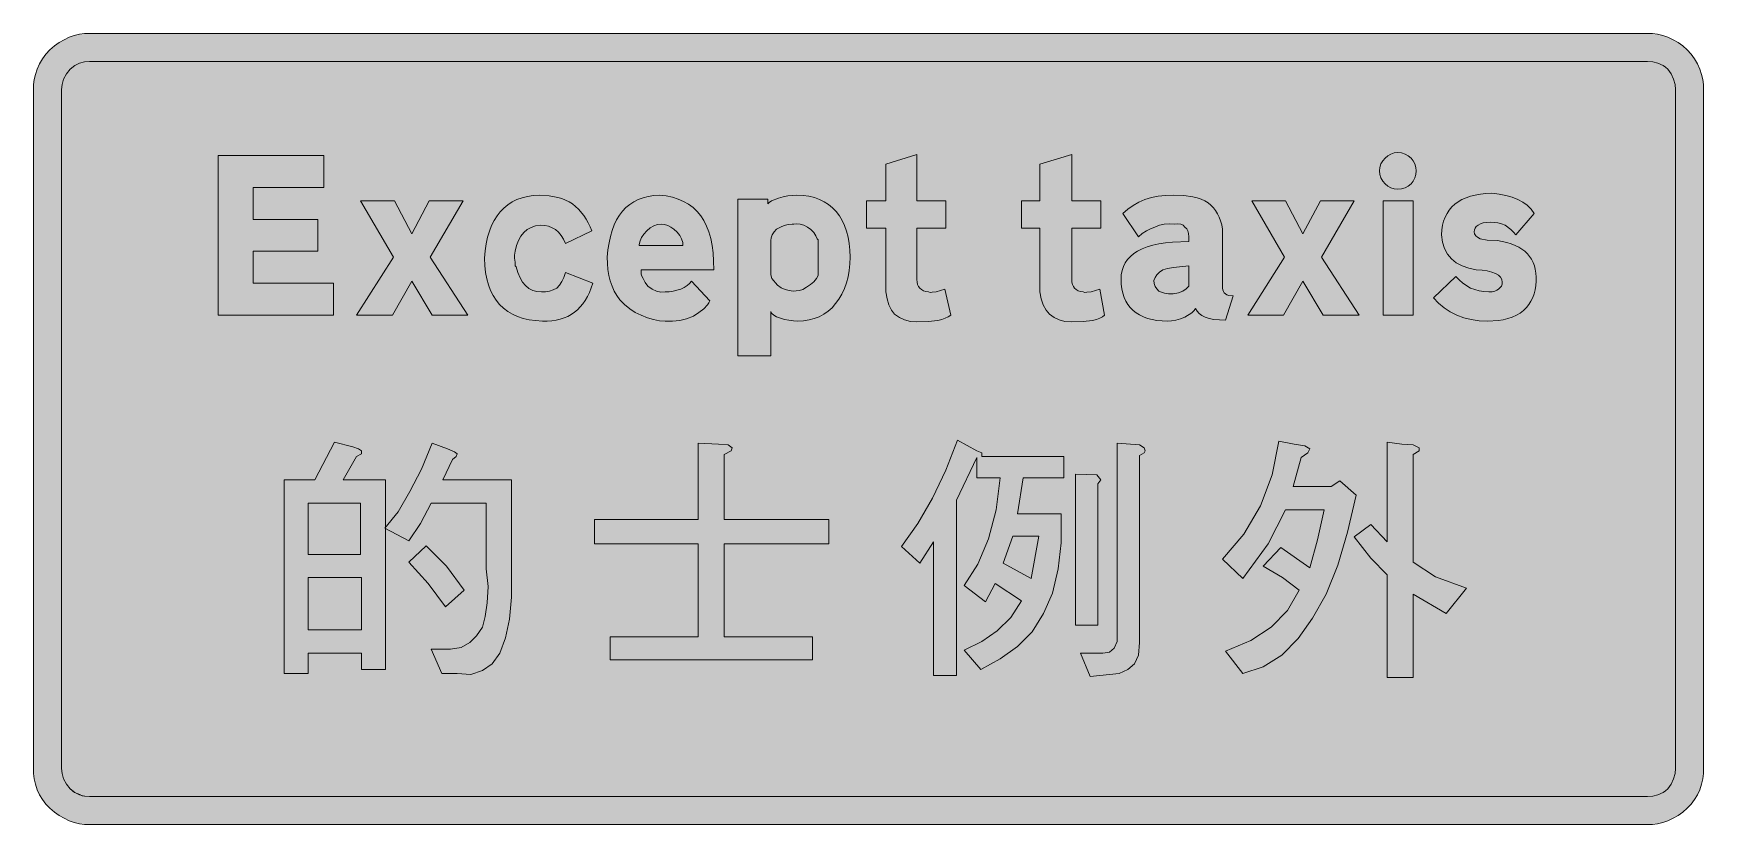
# Model space of a CAD drawing. Header units: metres. Extents: x 26 to 543, y 14 to 259.
import ezdxf

# ---------------------------------------------------------------- set-up
doc = ezdxf.new("R2010")
doc.units = ezdxf.units.M
doc.layers.add('FILL_BLACK_000000', color=7, linetype='Continuous', true_color=0x000000)
doc.layers.add('FILL_WHITE_FFFFFF', color=7, linetype='Continuous', true_color=0xffffff)

msp = doc.modelspace()

# ---------------------------------------------------------------- hatches: boundary and pattern name
at = {"layer": 'FILL_BLACK_000000', "true_color": 0x000000}
h = msp.add_hatch(color=7, dxfattribs=at)
h.dxf.hatch_style = 1
h.paths.add_polyline_path([(529.14, 259.18), (530.72, 258.81), (532.29, 258.24), (533.99, 257.5), (535.51, 256.63), (536.93, 255.58), (538.29, 254.34), (539.53, 252.98), (540.58, 251.56), (541.45, 250.04), (542.19, 248.34), (542.76, 246.76), (543.13, 245.19), (543.33, 243.61), (543.39, 242.04), (543.39, 31.74), (543.33, 30.16), (543.13, 28.55), (542.76, 26.89), (542.19, 25.14), (541.45, 23.57), (540.58, 22.06), (539.53, 20.67), (538.29, 19.44), (536.93, 18.2), (535.51, 17.15), (533.99, 16.28), (532.29, 15.54), (530.72, 14.97), (529.14, 14.6), (527.56, 14.4), (525.99, 14.34), (42.99, 14.34), (41.42, 14.4), (39.84, 14.6), (38.27, 14.97), (36.69, 15.54), (35.12, 16.28), (33.58, 17.15), (32.09, 18.2), (30.69, 19.44), (29.45, 20.67), (28.4, 22.06), (27.53, 23.57), (26.79, 25.14), (26.22, 26.89), (25.85, 28.55), (25.65, 30.16), (25.59, 31.74), (25.59, 242.04), (25.65, 243.61), (25.85, 245.19), (26.22, 246.76), (26.79, 248.34), (27.53, 250.04), (28.4, 251.56), (29.45, 252.98), (30.69, 254.34), (32.09, 255.58), (33.58, 256.63), (35.12, 257.5), (36.69, 258.24), (38.27, 258.81), (39.84, 259.18), (41.42, 259.38), (42.99, 259.44), (525.99, 259.44), (527.57, 259.38), (529.14, 259.18)])
h.paths.add_polyline_path([(41.42, 250.62), (39.88, 250.21), (38.39, 249.47), (36.99, 248.34), (35.81, 246.89), (34.97, 245.3), (34.46, 243.66), (34.29, 242.04), (34.29, 31.74), (34.46, 30.12), (34.97, 28.48), (35.81, 26.89), (36.99, 25.44), (37.67, 24.82), (38.38, 24.32), (39.14, 23.92), (39.99, 23.64), (40.71, 23.29), (41.49, 23.11), (42.99, 23.04), (525.99, 23.04), (527.61, 23.16), (529.25, 23.56), (530.84, 24.31), (531.59, 24.82), (532.29, 25.44), (533.3, 26.89), (534.05, 28.48), (534.53, 30.12), (534.69, 31.74), (534.69, 242.04), (534.53, 243.66), (534.05, 245.3), (533.3, 246.89), (532.29, 248.34), (531.59, 248.96), (530.84, 249.47), (529.25, 250.21), (527.61, 250.62), (525.99, 250.74), (42.99, 250.74), (41.42, 250.62)], flags=16)
h = msp.add_hatch(color=7, dxfattribs=at)
h.dxf.hatch_style = 1
h.paths.add_polyline_path([(93.69, 182.04), (118.59, 182.04), (118.59, 172.14), (82.89, 172.14), (82.89, 221.64), (115.59, 221.64), (115.59, 211.74), (93.69, 211.74), (93.69, 201.84), (113.79, 201.84), (113.79, 191.94), (93.69, 191.94), (93.69, 182.04)])
h = msp.add_hatch(color=7, dxfattribs=at)
h.dxf.hatch_style = 1
h.paths.add_polyline_path([(308.49, 207.54), (308.49, 199.14), (299.49, 199.14), (299.49, 183.24), (299.55, 182.4), (299.72, 181.66), (300, 181.05), (300.39, 180.54), (300.9, 180.1), (301.52, 179.71), (302.25, 179.44), (303.09, 179.34), (303.59, 179.21), (304.18, 179.23), (305.49, 179.34), (308.19, 180.24), (309.99, 172.14), (309.23, 171.62), (308.31, 171.18), (307.22, 170.82), (305.98, 170.53), (303.03, 170.16), (299.49, 170.04), (297.53, 170.2), (295.7, 170.68), (294.05, 171.43), (292.59, 172.44), (291.58, 173.73), (290.79, 175.33), (290.23, 177.21), (289.89, 179.34), (289.89, 199.14), (283.89, 199.14), (283.89, 207.54), (289.89, 207.54), (289.89, 218.94), (299.49, 221.94), (299.49, 207.54), (308.49, 207.54)])
h = msp.add_hatch(color=7, dxfattribs=at)
h.dxf.hatch_style = 1
h.paths.add_polyline_path([(356.49, 207.54), (356.49, 199.14), (347.49, 199.14), (347.49, 183.24), (347.55, 182.4), (347.71, 181.66), (348, 181.05), (348.39, 180.54), (348.9, 180.1), (349.51, 179.71), (350.25, 179.44), (351.09, 179.34), (351.59, 179.21), (352.18, 179.23), (353.49, 179.34), (356.19, 180.24), (357.69, 172.14), (357.03, 171.62), (356.18, 171.18), (355.15, 170.82), (353.94, 170.53), (351.02, 170.16), (347.49, 170.04), (345.4, 170.2), (343.59, 170.68), (342.01, 171.43), (340.59, 172.44), (339.53, 173.73), (338.64, 175.33), (337.97, 177.21), (337.59, 179.34), (337.59, 199.14), (331.89, 199.14), (331.89, 207.54), (337.59, 207.54), (337.59, 218.94), (347.49, 221.94), (347.49, 207.54), (356.49, 207.54)])
h = msp.add_hatch(color=7, dxfattribs=at)
h.dxf.hatch_style = 1
h.paths.add_polyline_path([(454.18, 215.73), (453.86, 214.68), (453.36, 213.72), (452.68, 212.86), (451.84, 212.15), (450.87, 211.61), (449.78, 211.26), (448.59, 211.14), (447.48, 211.26), (446.43, 211.61), (445.47, 212.15), (444.62, 212.86), (443.9, 213.72), (443.36, 214.68), (443.01, 215.73), (442.89, 216.84), (443.01, 217.95), (443.36, 219), (443.9, 219.96), (444.62, 220.82), (445.47, 221.53), (446.43, 222.07), (447.48, 222.42), (448.59, 222.54), (449.78, 222.42), (450.87, 222.07), (451.84, 221.53), (452.68, 220.82), (453.36, 219.96), (453.86, 219), (454.18, 217.95), (454.29, 216.84), (454.18, 215.73)])
h = msp.add_hatch(color=7, dxfattribs=at)
h.dxf.hatch_style = 1
h.paths.add_polyline_path([(158.79, 207.54), (148.59, 190.14), (160.29, 172.14), (149.19, 172.14), (142.89, 182.64), (136.89, 172.14), (125.79, 172.14), (137.19, 190.14), (126.99, 207.54), (137.49, 207.54), (142.89, 197.34), (148.29, 207.54), (158.79, 207.54)])
h = msp.add_hatch(color=7, dxfattribs=at)
h.dxf.hatch_style = 1
h.paths.add_polyline_path([(185.48, 209.17), (188.15, 208.66), (189.38, 208.29), (190.55, 207.82), (191.65, 207.27), (192.69, 206.64), (194.6, 204.95), (196.25, 203), (196.98, 201.93), (197.63, 200.78), (198.2, 199.55), (198.69, 198.24), (190.59, 194.34), (189.97, 195.7), (189.24, 196.88), (188.41, 197.86), (187.48, 198.65), (186.44, 199.26), (185.32, 199.7), (184.1, 199.96), (182.79, 200.04), (181.29, 199.81), (179.93, 199.36), (178.71, 198.69), (177.65, 197.79), (176.75, 196.66), (176, 195.31), (175.41, 193.74), (174.99, 191.94), (174.73, 190.78), (174.69, 189.84), (174.95, 188.53), (174.99, 187.44), (175.29, 187.14), (175.81, 185.34), (176.47, 183.77), (177.26, 182.43), (178.18, 181.33), (179.22, 180.46), (180.39, 179.84), (181.68, 179.47), (183.09, 179.34), (184.39, 179.4), (185.6, 179.6), (186.76, 179.97), (187.89, 180.54), (188.73, 181.5), (189.46, 182.6), (190.08, 183.87), (190.59, 185.34), (198.99, 182.04), (197.96, 179.2), (197.35, 177.93), (196.68, 176.75), (195.94, 175.68), (195.14, 174.7), (194.26, 173.82), (193.33, 173.04), (192.32, 172.36), (191.25, 171.77), (190.11, 171.29), (188.91, 170.9), (187.63, 170.61), (186.29, 170.42), (184.87, 170.33), (183.39, 170.34), (181.26, 170.47), (179.27, 170.75), (177.41, 171.17), (175.68, 171.74), (174.09, 172.46), (172.63, 173.32), (171.31, 174.33), (170.11, 175.48), (169.06, 176.77), (168.13, 178.21), (167.34, 179.79), (166.68, 181.52), (166.16, 183.39), (165.77, 185.4), (165.51, 187.55), (165.39, 189.84), (165.61, 192.13), (165.95, 194.28), (166.4, 196.29), (166.96, 198.16), (167.64, 199.89), (168.43, 201.47), (169.33, 202.91), (170.34, 204.2), (171.46, 205.35), (172.7, 206.36), (174.05, 207.22), (175.51, 207.94), (177.09, 208.51), (178.78, 208.93), (180.58, 209.21), (182.49, 209.34), (185.48, 209.17)])
h = msp.add_hatch(color=7, dxfattribs=at)
h.dxf.hatch_style = 1
h.paths.add_polyline_path([(214.06, 184.89), (214.24, 184.21), (214.59, 183.54), (215.23, 182.23), (216.09, 181.14), (217.44, 180.18), (218.79, 179.57), (220.14, 179.28), (221.49, 179.34), (222.66, 179.4), (223.89, 179.57), (225.12, 179.85), (226.29, 180.24), (227.35, 180.74), (228.28, 181.33), (229.03, 181.97), (229.59, 182.64), (235.29, 176.64), (235, 175.98), (234.58, 175.34), (233.42, 174.13), (231.92, 172.97), (230.19, 171.84), (228.11, 171.06), (225.95, 170.53), (223.74, 170.28), (221.49, 170.34), (219.69, 170.45), (217.85, 170.79), (215.96, 171.35), (213.99, 172.14), (212.2, 172.97), (210.47, 174.09), (208.84, 175.43), (207.39, 176.94), (206.45, 178.23), (205.64, 179.64), (204.97, 181.14), (204.43, 182.75), (204.01, 184.46), (203.72, 186.26), (203.55, 188.16), (203.49, 190.14), (203.71, 192.43), (204.04, 194.57), (204.47, 196.57), (205.01, 198.41), (205.65, 200.12), (206.4, 201.67), (207.26, 203.09), (208.22, 204.35), (209.28, 205.48), (210.45, 206.46), (211.73, 207.29), (213.11, 207.99), (214.6, 208.54), (216.19, 208.95), (217.89, 209.21), (219.69, 209.34), (221.76, 209.09), (223.7, 208.69), (225.5, 208.13), (227.17, 207.42), (228.7, 206.54), (230.09, 205.51), (231.35, 204.32), (232.48, 202.96), (233.46, 201.45), (234.31, 199.77), (235.02, 197.93), (235.59, 195.92), (236.03, 193.75), (236.32, 191.42), (236.48, 188.91), (236.49, 186.24), (213.99, 186.24), (214.06, 184.89)])
h.paths.add_polyline_path([(226.89, 194.64), (226.55, 195.76), (225.99, 196.85), (225.2, 197.89), (224.19, 198.84), (223.24, 199.45), (222.24, 199.93), (221.24, 200.23), (220.29, 200.34), (219.12, 200.22), (217.93, 199.85), (216.79, 199.2), (215.79, 198.24), (214.82, 197.29), (214.14, 196.25), (213.68, 195.16), (213.39, 194.04), (213.39, 193.74), (226.89, 193.74), (226.89, 194.64)], flags=16)
h = msp.add_hatch(color=7, dxfattribs=at)
h.dxf.hatch_style = 1
h.paths.add_polyline_path([(278.51, 185.99), (278.16, 184.03), (277.66, 182.15), (277.03, 180.38), (276.26, 178.71), (275.34, 177.16), (274.29, 175.74), (273.21, 174.47), (272, 173.38), (270.67, 172.45), (269.23, 171.69), (267.69, 171.1), (266.06, 170.68), (264.36, 170.42), (262.59, 170.34), (261.2, 170.4), (259.78, 170.57), (258.41, 170.85), (257.19, 171.24), (256, 171.69), (255.13, 172.18), (254.53, 172.72), (254.19, 173.34), (254.19, 159.54), (243.99, 159.54), (243.99, 208.14), (253.29, 208.14), (253.29, 206.64), (253.68, 207.09), (254.38, 207.54), (256.59, 208.44), (257.99, 208.83), (259.44, 209.11), (260.89, 209.28), (262.29, 209.34), (264.21, 209.26), (266.01, 209.01), (267.71, 208.6), (269.3, 208.03), (270.77, 207.3), (272.12, 206.43), (273.36, 205.41), (274.48, 204.24), (275.47, 202.93), (276.34, 201.49), (277.08, 199.91), (277.69, 198.2), (278.17, 196.37), (278.51, 194.41), (278.72, 192.33), (278.79, 190.14), (278.72, 188.03), (278.51, 185.99)])
h.paths.add_polyline_path([(263.08, 179.79), (264.17, 180.15), (265.29, 180.84), (266.53, 181.61), (267.54, 182.53), (268.33, 183.5), (268.89, 184.44), (268.89, 185.04), (268.89, 186.24), (268.89, 193.74), (268.89, 194.04), (268.89, 195.54), (268.59, 195.84), (268.21, 196.78), (267.54, 197.75), (266.65, 198.67), (265.59, 199.44), (264.43, 200), (263.27, 200.34), (262.21, 200.45), (261.39, 200.34), (260.79, 200.34), (259.62, 200.23), (258.39, 199.93), (257.16, 199.45), (255.99, 198.84), (255.2, 197.94), (254.64, 197.04), (254.3, 196.14), (254.19, 195.24), (254.19, 185.64), (254.23, 184.7), (254.49, 183.54), (256.29, 181.44), (257.46, 180.65), (258.69, 180.09), (259.92, 179.75), (261.09, 179.64), (262.04, 179.66), (263.08, 179.79)], flags=16)
h = msp.add_hatch(color=7, dxfattribs=at)
h.dxf.hatch_style = 1
h.paths.add_polyline_path([(393.28, 170.7), (391.59, 170.86), (390.13, 171.15), (388.89, 171.54), (387.87, 172.05), (387.05, 172.67), (386.4, 173.4), (385.89, 174.24), (385.46, 173.56), (384.69, 172.89), (382.59, 171.54), (381.2, 170.97), (379.78, 170.6), (378.41, 170.4), (377.19, 170.34), (375.5, 170.39), (373.9, 170.55), (372.41, 170.81), (371.02, 171.17), (369.73, 171.64), (368.55, 172.21), (367.47, 172.87), (366.5, 173.64), (365.64, 174.5), (364.89, 175.47), (364.26, 176.53), (363.73, 177.68), (363.32, 178.93), (363.03, 180.27), (362.85, 181.71), (362.79, 183.24), (362.87, 184.66), (363.12, 185.99), (363.53, 187.23), (364.1, 188.38), (364.83, 189.42), (365.7, 190.37), (366.72, 191.21), (367.89, 191.94), (369.31, 192.67), (370.88, 193.29), (372.6, 193.81), (374.49, 194.23), (376.54, 194.54), (378.77, 194.77), (383.79, 194.94), (383.79, 196.44), (383.73, 197.46), (383.53, 198.28), (383.16, 198.93), (382.59, 199.44), (382.03, 200), (381.28, 200.34), (380.35, 200.45), (379.29, 200.34), (377.72, 200.45), (376.18, 200.34), (374.69, 200), (373.29, 199.44), (371.94, 198.93), (370.63, 198.28), (369.37, 197.46), (368.19, 196.44), (363.39, 203.64), (364.91, 205), (366.54, 206.18), (368.3, 207.16), (370.18, 207.95), (372.18, 208.56), (374.32, 209), (376.58, 209.26), (378.99, 209.34), (382.2, 209.22), (385.06, 208.81), (386.37, 208.49), (387.6, 208.07), (388.74, 207.56), (389.79, 206.94), (390.65, 206.22), (391.42, 205.42), (392.11, 204.54), (392.71, 203.56), (393.24, 202.51), (393.67, 201.37), (394.02, 200.15), (394.29, 198.84), (394.29, 180.54), (394.35, 180.01), (394.51, 179.53), (394.78, 179.12), (395.15, 178.78), (395.62, 178.5), (396.19, 178.3), (397.59, 178.14), (395.19, 170.64), (393.28, 170.7)])
h.paths.add_polyline_path([(373.4, 181.07), (373.88, 180.32), (374.49, 179.64), (375.28, 179.25), (376.29, 178.96), (377.53, 178.8), (378.99, 178.74), (380.63, 179.07), (381.95, 179.6), (383, 180.3), (383.79, 181.14), (383.79, 187.44), (379.06, 186.95), (377.21, 186.64), (375.69, 186.24), (374.68, 185.51), (373.89, 184.7), (373.33, 183.84), (372.99, 182.94), (373.1, 181.92), (373.4, 181.07)], flags=16)
h = msp.add_hatch(color=7, dxfattribs=at)
h.dxf.hatch_style = 1
h.paths.add_polyline_path([(435.09, 207.54), (424.89, 190.14), (436.59, 172.14), (425.49, 172.14), (419.19, 182.64), (413.19, 172.14), (402.09, 172.14), (413.49, 190.14), (403.29, 207.54), (413.79, 207.54), (419.19, 197.34), (424.59, 207.54), (435.09, 207.54)])
h = msp.add_hatch(color=7, dxfattribs=at)
h.dxf.hatch_style = 1
h.paths.add_polyline_path([(444.09, 172.14), (444.09, 207.54), (453.39, 207.54), (453.39, 172.14), (444.09, 172.14)])
h = msp.add_hatch(color=7, dxfattribs=at)
h.dxf.hatch_style = 1
h.paths.add_polyline_path([(491.42, 181.31), (491.22, 180.01), (490.89, 178.76), (490.44, 177.58), (489.88, 176.46), (489.21, 175.43), (488.45, 174.48), (487.59, 173.64), (486.52, 172.81), (485.35, 172.11), (484.08, 171.54), (482.71, 171.09), (481.27, 170.75), (479.74, 170.52), (476.49, 170.34), (473.86, 170.45), (471.38, 170.79), (469.04, 171.35), (466.85, 172.14), (464.82, 173.15), (462.95, 174.39), (461.24, 175.85), (459.69, 177.54), (466.59, 184.14), (467.59, 183.07), (468.73, 182.11), (471.09, 180.54), (473.83, 179.71), (475.27, 179.44), (476.79, 179.34), (477.81, 179.4), (478.63, 179.57), (479.28, 179.85), (479.79, 180.24), (480.36, 180.69), (480.73, 181.18), (480.93, 181.72), (480.99, 182.34), (480.85, 183.18), (480.44, 183.92), (479.77, 184.55), (478.85, 185.08), (477.69, 185.51), (476.31, 185.84), (474.7, 186.08), (472.89, 186.24), (470.56, 186.7), (468.5, 187.42), (466.73, 188.39), (465.24, 189.62), (464.03, 191.09), (463.1, 192.82), (462.46, 194.8), (462.09, 197.04), (462.21, 198.57), (462.44, 199.99), (462.79, 201.32), (463.26, 202.56), (463.85, 203.69), (464.55, 204.73), (465.36, 205.68), (466.29, 206.53), (467.33, 207.28), (468.48, 207.94), (469.75, 208.51), (471.12, 208.98), (472.6, 209.36), (474.19, 209.64), (475.89, 209.84), (477.69, 209.94), (479.97, 209.66), (482.07, 209.25), (484, 208.71), (485.75, 208.03), (487.32, 207.19), (488.7, 206.19), (489.89, 205.01), (490.89, 203.64), (485.19, 197.04), (484.46, 197.89), (483.65, 198.65), (481.89, 200.04), (480.77, 200.43), (479.64, 200.71), (478.51, 200.88), (477.39, 200.94), (476.15, 200.88), (475.1, 200.71), (474.23, 200.43), (473.49, 200.04), (472.92, 199.59), (472.55, 199.1), (472.35, 198.56), (472.29, 197.94), (472.4, 197.32), (472.74, 196.78), (473.3, 196.29), (474.09, 195.84), (476.34, 195.43), (479.49, 195.24), (482.43, 194.65), (483.74, 194.25), (484.95, 193.78), (486.06, 193.24), (487.06, 192.62), (487.96, 191.94), (488.75, 191.19), (489.45, 190.37), (490.04, 189.47), (490.53, 188.51), (490.92, 187.48), (491.21, 186.37), (491.41, 185.2), (491.5, 183.95), (491.49, 182.64), (491.42, 181.31)])
h = msp.add_hatch(color=7, dxfattribs=at)
h.dxf.hatch_style = 1
h.paths.add_polyline_path([(127.29, 130.14), (127.29, 129.24), (125.79, 128.34), (121.59, 121.14), (134.79, 121.14), (134.79, 62.34), (127.29, 62.34), (127.29, 67.44), (110.79, 67.44), (110.79, 61.14), (103.29, 61.14), (103.29, 121.14), (112.89, 121.14), (118.89, 132.84), (124.59, 131.34), (126.39, 130.74), (127.29, 130.14)])
h.paths.add_polyline_path([(110.79, 113.94), (110.79, 98.04), (126.99, 98.04), (126.99, 113.94), (110.79, 113.94)], flags=16)
h.paths.add_polyline_path([(127.29, 90.84), (110.79, 90.84), (110.79, 74.64), (127.29, 74.64), (127.29, 90.84)], flags=16)
h = msp.add_hatch(color=7, dxfattribs=at)
h.dxf.hatch_style = 1
h.paths.add_polyline_path([(156.09, 129.84), (156.99, 129.24), (156.69, 128.34), (155.49, 127.44), (152.49, 121.14), (173.79, 121.14), (173.79, 93.24), (173.79, 84.84), (173.19, 77.94), (171.99, 72.24), (170.19, 67.44), (167.79, 64.14), (164.79, 62.04), (161.19, 60.84), (156.99, 61.14), (152.19, 61.14), (148.89, 68.64), (154.89, 68.64), (158.19, 69.24), (160.89, 70.74), (162.99, 72.84), (164.79, 75.54), (165.69, 78.84), (166.29, 83.04), (166.59, 88.14), (165.99, 93.54), (165.99, 113.94), (148.89, 113.94), (145.59, 107.64), (141.99, 102.24), (134.49, 106.14), (138.69, 111.24), (142.29, 117.54), (145.89, 124.44), (149.19, 132.54), (153.99, 130.74), (156.09, 129.84)])
h = msp.add_hatch(color=7, dxfattribs=at)
h.dxf.hatch_style = 1
h.paths.add_polyline_path([(240.99, 131.94), (242.19, 131.04), (241.89, 130.14), (239.79, 128.94), (239.79, 108.84), (272.19, 108.84), (272.19, 101.34), (239.79, 101.34), (239.79, 72.54), (267.09, 72.54), (267.09, 65.34), (204.39, 65.34), (204.39, 72.54), (231.69, 72.54), (231.69, 101.34), (199.59, 101.34), (199.59, 108.84), (231.69, 108.84), (231.69, 132.54), (237.99, 132.24), (240.99, 131.94)])
h = msp.add_hatch(color=7, dxfattribs=at)
h.dxf.hatch_style = 1
h.paths.add_polyline_path([(304.29, 115.44), (308.49, 124.14), (312.09, 133.44), (318.09, 130.14), (319.59, 129.54), (319.59, 128.34), (345.09, 128.34), (345.09, 121.74), (332.49, 121.74), (330.69, 110.64), (344.19, 110.64), (344.19, 101.64), (343.29, 93.54), (341.49, 86.04), (338.79, 79.74), (335.19, 74.04), (330.69, 69.54), (325.29, 65.64), (319.29, 62.34), (314.19, 68.34), (319.59, 71.04), (324.39, 74.34), (328.59, 78.54), (331.89, 83.64), (323.79, 89.04), (320.79, 83.34), (314.19, 88.44), (318.39, 95.04), (321.69, 102.84), (324.09, 111.84), (325.29, 121.74), (318.09, 121.74), (318.09, 128.04), (311.79, 114.84), (311.79, 60.54), (304.59, 60.54), (304.59, 101.94), (300.39, 95.34), (294.69, 100.44), (299.79, 107.64), (304.29, 115.44)])
h.paths.add_polyline_path([(334.89, 90.54), (337.29, 103.74), (329.19, 103.74), (326.19, 95.34), (334.89, 90.54)], flags=16)
h = msp.add_hatch(color=7, dxfattribs=at)
h.dxf.hatch_style = 1
h.paths.add_polyline_path([(368.49, 131.94), (369.99, 131.04), (370.29, 130.14), (369.99, 129.54), (368.49, 128.64), (368.49, 70.74), (368.19, 66.84), (366.99, 64.14), (364.89, 62.34), (362.19, 61.14), (353.19, 60.24), (350.19, 67.44), (357.09, 67.44), (359.19, 67.74), (360.69, 68.94), (361.59, 71.04), (361.59, 73.74), (361.59, 132.54), (368.49, 131.94)])
h = msp.add_hatch(color=7, dxfattribs=at)
h.dxf.hatch_style = 1
h.paths.add_polyline_path([(419.79, 131.64), (421.29, 130.74), (420.69, 129.54), (418.59, 128.04), (416.19, 119.04), (427.89, 119.04), (430.59, 120.84), (435.69, 116.34), (432.99, 104.94), (429.99, 94.74), (426.39, 85.74), (422.19, 78.24), (417.69, 71.94), (412.59, 66.84), (406.89, 63.24), (400.59, 61.14), (395.19, 68.04), (402.99, 71.34), (409.29, 75.54), (414.39, 80.64), (417.99, 86.94), (412.89, 90.84), (406.89, 94.44), (412.29, 100.14), (421.29, 93.84), (423.69, 102.54), (425.79, 111.84), (413.79, 111.84), (408.39, 101.34), (400.59, 90.54), (394.29, 96.54), (400.89, 104.34), (405.99, 113.04), (409.59, 122.64), (411.69, 133.14), (416.49, 132.24), (419.79, 131.64)])
h = msp.add_hatch(color=7, dxfattribs=at)
h.dxf.hatch_style = 1
h.paths.add_polyline_path([(453.39, 131.94), (455.19, 131.04), (455.19, 130.14), (453.39, 128.94), (453.39, 95.64), (460.29, 91.14), (469.89, 87.54), (463.59, 79.74), (453.39, 85.74), (453.39, 59.94), (445.29, 59.94), (445.29, 91.74), (440.19, 96.84), (435.09, 103.44), (440.19, 107.34), (445.29, 101.94), (445.29, 132.84), (449.79, 132.24), (453.39, 131.94)])
h = msp.add_hatch(color=7, dxfattribs=at)
h.dxf.hatch_style = 1
h.paths.add_polyline_path([(355.29, 122.64), (356.49, 121.14), (355.59, 119.94), (355.59, 76.14), (348.69, 76.14), (348.69, 122.94), (355.29, 122.64)])
h = msp.add_hatch(color=7, dxfattribs=at)
h.dxf.hatch_style = 1
h.paths.add_polyline_path([(153.69, 94.44), (159.09, 86.94), (153.39, 81.84), (147.99, 89.04), (141.99, 95.64), (147.39, 100.74), (153.69, 94.44)])
at = {"layer": 'FILL_WHITE_FFFFFF', "true_color": 0xffffff}
h = msp.add_hatch(color=7, dxfattribs=at)
h.dxf.hatch_style = 1
h.paths.add_polyline_path([(525.99, 250.74), (527.61, 250.62), (529.25, 250.21), (530.84, 249.47), (531.59, 248.96), (532.29, 248.34), (533.3, 246.89), (534.05, 245.3), (534.53, 243.66), (534.69, 242.04), (534.69, 31.74), (534.53, 30.12), (534.05, 28.48), (533.3, 26.89), (532.29, 25.44), (531.59, 24.82), (530.84, 24.31), (529.25, 23.56), (527.61, 23.16), (525.99, 23.04), (42.99, 23.04), (41.42, 23.16), (39.88, 23.56), (38.39, 24.31), (36.99, 25.44), (35.81, 26.89), (34.97, 28.48), (34.46, 30.12), (34.29, 31.74), (34.29, 242.04), (34.46, 243.66), (34.97, 245.3), (35.81, 246.89), (36.99, 248.34), (38.39, 249.47), (39.88, 250.21), (41.42, 250.62), (42.99, 250.74), (525.99, 250.74)])

# ---------------------------------------------------------------- linework, layer by layer
at = {"layer": 'FILL_BLACK_000000', "lineweight": 0, "true_color": 0x000000}
for points in [[(529.14, 259.18), (530.72, 258.81), (532.29, 258.24), (533.99, 257.5), (535.51, 256.63), (536.93, 255.58), (538.29, 254.34), (539.53, 252.98), (540.58, 251.56), (541.45, 250.04), (542.19, 248.34), (542.76, 246.76), (543.13, 245.19), (543.33, 243.61), (543.39, 242.04), (543.39, 31.74), (543.33, 30.16), (543.13, 28.55), (542.76, 26.89), (542.19, 25.14), (541.45, 23.57), (540.58, 22.06), (539.53, 20.67), (538.29, 19.44), (536.93, 18.2), (535.51, 17.15), (533.99, 16.28), (532.29, 15.54), (530.72, 14.97), (529.14, 14.6), (527.56, 14.4), (525.99, 14.34), (42.99, 14.34), (41.42, 14.4), (39.84, 14.6), (38.27, 14.97), (36.69, 15.54), (35.12, 16.28), (33.58, 17.15), (32.09, 18.2), (30.69, 19.44), (29.45, 20.67), (28.4, 22.06), (27.53, 23.57), (26.79, 25.14), (26.22, 26.89), (25.85, 28.55), (25.65, 30.16), (25.59, 31.74), (25.59, 242.04), (25.65, 243.61), (25.85, 245.19), (26.22, 246.76), (26.79, 248.34), (27.53, 250.04), (28.4, 251.56), (29.45, 252.98), (30.69, 254.34), (32.09, 255.58), (33.58, 256.63), (35.12, 257.5), (36.69, 258.24), (38.27, 258.81), (39.84, 259.18), (41.42, 259.38), (42.99, 259.44), (525.99, 259.44), (527.57, 259.38)], [(41.42, 250.62), (39.88, 250.21), (38.39, 249.47), (36.99, 248.34), (35.81, 246.89), (34.97, 245.3), (34.46, 243.66), (34.29, 242.04), (34.29, 31.74), (34.46, 30.12), (34.97, 28.48), (35.81, 26.89), (36.99, 25.44), (37.67, 24.82), (38.38, 24.32), (39.14, 23.92), (39.99, 23.64), (40.71, 23.29), (41.49, 23.11), (42.99, 23.04), (525.99, 23.04), (527.61, 23.16), (529.25, 23.56), (530.84, 24.31), (531.59, 24.82), (532.29, 25.44), (533.3, 26.89), (534.05, 28.48), (534.53, 30.12), (534.69, 31.74), (534.69, 242.04), (534.53, 243.66), (534.05, 245.3), (533.3, 246.89), (532.29, 248.34), (531.59, 248.96), (530.84, 249.47), (529.25, 250.21), (527.61, 250.62), (525.99, 250.74), (42.99, 250.74)], [(93.69, 182.04), (118.59, 182.04), (118.59, 172.14), (82.89, 172.14), (82.89, 221.64), (115.59, 221.64), (115.59, 211.74), (93.69, 211.74), (93.69, 201.84), (113.79, 201.84), (113.79, 191.94), (93.69, 191.94)], [(308.49, 207.54), (308.49, 199.14), (299.49, 199.14), (299.49, 183.24), (299.55, 182.4), (299.72, 181.66), (300, 181.05), (300.39, 180.54), (300.9, 180.1), (301.52, 179.71), (302.25, 179.44), (303.09, 179.34), (303.59, 179.21), (304.18, 179.23), (305.49, 179.34), (308.19, 180.24), (309.99, 172.14), (309.23, 171.62), (308.31, 171.18), (307.22, 170.82), (305.98, 170.53), (303.03, 170.16), (299.49, 170.04), (297.53, 170.2), (295.7, 170.68), (294.05, 171.43), (292.59, 172.44), (291.58, 173.73), (290.79, 175.33), (290.23, 177.21), (289.89, 179.34), (289.89, 199.14), (283.89, 199.14), (283.89, 207.54), (289.89, 207.54), (289.89, 218.94), (299.49, 221.94), (299.49, 207.54)], [(356.49, 207.54), (356.49, 199.14), (347.49, 199.14), (347.49, 183.24), (347.55, 182.4), (347.71, 181.66), (348, 181.05), (348.39, 180.54), (348.9, 180.1), (349.51, 179.71), (350.25, 179.44), (351.09, 179.34), (351.59, 179.21), (352.18, 179.23), (353.49, 179.34), (356.19, 180.24), (357.69, 172.14), (357.03, 171.62), (356.18, 171.18), (355.15, 170.82), (353.94, 170.53), (351.02, 170.16), (347.49, 170.04), (345.4, 170.2), (343.59, 170.68), (342.01, 171.43), (340.59, 172.44), (339.53, 173.73), (338.64, 175.33), (337.97, 177.21), (337.59, 179.34), (337.59, 199.14), (331.89, 199.14), (331.89, 207.54), (337.59, 207.54), (337.59, 218.94), (347.49, 221.94), (347.49, 207.54)], [(454.18, 215.73), (453.86, 214.68), (453.36, 213.72), (452.68, 212.86), (451.84, 212.15), (450.87, 211.61), (449.78, 211.26), (448.59, 211.14), (447.48, 211.26), (446.43, 211.61), (445.47, 212.15), (444.62, 212.86), (443.9, 213.72), (443.36, 214.68), (443.01, 215.73), (442.89, 216.84), (443.01, 217.95), (443.36, 219), (443.9, 219.96), (444.62, 220.82), (445.47, 221.53), (446.43, 222.07), (447.48, 222.42), (448.59, 222.54), (449.78, 222.42), (450.87, 222.07), (451.84, 221.53), (452.68, 220.82), (453.36, 219.96), (453.86, 219), (454.18, 217.95), (454.29, 216.84)], [(158.79, 207.54), (148.59, 190.14), (160.29, 172.14), (149.19, 172.14), (142.89, 182.64), (136.89, 172.14), (125.79, 172.14), (137.19, 190.14), (126.99, 207.54), (137.49, 207.54), (142.89, 197.34), (148.29, 207.54)], [(185.48, 209.17), (188.15, 208.66), (189.38, 208.29), (190.55, 207.82), (191.65, 207.27), (192.69, 206.64), (194.6, 204.95), (196.25, 203), (196.98, 201.93), (197.63, 200.78), (198.2, 199.55), (198.69, 198.24), (190.59, 194.34), (189.97, 195.7), (189.24, 196.88), (188.41, 197.86), (187.48, 198.65), (186.44, 199.26), (185.32, 199.7), (184.1, 199.96), (182.79, 200.04), (181.29, 199.81), (179.93, 199.36), (178.71, 198.69), (177.65, 197.79), (176.75, 196.66), (176, 195.31), (175.41, 193.74), (174.99, 191.94), (174.73, 190.78), (174.69, 189.84), (174.95, 188.53), (174.99, 187.44), (175.29, 187.14), (175.81, 185.34), (176.47, 183.77), (177.26, 182.43), (178.18, 181.33), (179.22, 180.46), (180.39, 179.84), (181.68, 179.47), (183.09, 179.34), (184.39, 179.4), (185.6, 179.6), (186.76, 179.97), (187.89, 180.54), (188.73, 181.5), (189.46, 182.6), (190.08, 183.87), (190.59, 185.34), (198.99, 182.04), (197.96, 179.2), (197.35, 177.93), (196.68, 176.75), (195.94, 175.68), (195.14, 174.7), (194.26, 173.82), (193.33, 173.04), (192.32, 172.36), (191.25, 171.77), (190.11, 171.29), (188.91, 170.9), (187.63, 170.61), (186.29, 170.42), (184.87, 170.33), (183.39, 170.34), (181.26, 170.47), (179.27, 170.75), (177.41, 171.17), (175.68, 171.74), (174.09, 172.46), (172.63, 173.32), (171.31, 174.33), (170.11, 175.48), (169.06, 176.77), (168.13, 178.21), (167.34, 179.79), (166.68, 181.52), (166.16, 183.39), (165.77, 185.4), (165.51, 187.55), (165.39, 189.84), (165.61, 192.13), (165.95, 194.28), (166.4, 196.29), (166.96, 198.16), (167.64, 199.89), (168.43, 201.47), (169.33, 202.91), (170.34, 204.2), (171.46, 205.35), (172.7, 206.36), (174.05, 207.22), (175.51, 207.94), (177.09, 208.51), (178.78, 208.93), (180.58, 209.21), (182.49, 209.34)], [(214.06, 184.89), (214.24, 184.21), (214.59, 183.54), (215.23, 182.23), (216.09, 181.14), (217.44, 180.18), (218.79, 179.57), (220.14, 179.28), (221.49, 179.34), (222.66, 179.4), (223.89, 179.57), (225.12, 179.85), (226.29, 180.24), (227.35, 180.74), (228.28, 181.33), (229.03, 181.97), (229.59, 182.64), (235.29, 176.64), (235, 175.98), (234.58, 175.34), (233.42, 174.13), (231.92, 172.97), (230.19, 171.84), (228.11, 171.06), (225.95, 170.53), (223.74, 170.28), (221.49, 170.34), (219.69, 170.45), (217.85, 170.79), (215.96, 171.35), (213.99, 172.14), (212.2, 172.97), (210.47, 174.09), (208.84, 175.43), (207.39, 176.94), (206.45, 178.23), (205.64, 179.64), (204.97, 181.14), (204.43, 182.75), (204.01, 184.46), (203.72, 186.26), (203.55, 188.16), (203.49, 190.14), (203.71, 192.43), (204.04, 194.57), (204.47, 196.57), (205.01, 198.41), (205.65, 200.12), (206.4, 201.67), (207.26, 203.09), (208.22, 204.35), (209.28, 205.48), (210.45, 206.46), (211.73, 207.29), (213.11, 207.99), (214.6, 208.54), (216.19, 208.95), (217.89, 209.21), (219.69, 209.34), (221.76, 209.09), (223.7, 208.69), (225.5, 208.13), (227.17, 207.42), (228.7, 206.54), (230.09, 205.51), (231.35, 204.32), (232.48, 202.96), (233.46, 201.45), (234.31, 199.77), (235.02, 197.93), (235.59, 195.92), (236.03, 193.75), (236.32, 191.42), (236.48, 188.91), (236.49, 186.24), (213.99, 186.24)], [(278.51, 185.99), (278.16, 184.03), (277.66, 182.15), (277.03, 180.38), (276.26, 178.71), (275.34, 177.16), (274.29, 175.74), (273.21, 174.47), (272, 173.38), (270.67, 172.45), (269.23, 171.69), (267.69, 171.1), (266.06, 170.68), (264.36, 170.42), (262.59, 170.34), (261.2, 170.4), (259.78, 170.57), (258.41, 170.85), (257.19, 171.24), (256, 171.69), (255.13, 172.18), (254.53, 172.72), (254.19, 173.34), (254.19, 159.54), (243.99, 159.54), (243.99, 208.14), (253.29, 208.14), (253.29, 206.64), (253.68, 207.09), (254.38, 207.54), (256.59, 208.44), (257.99, 208.83), (259.44, 209.11), (260.89, 209.28), (262.29, 209.34), (264.21, 209.26), (266.01, 209.01), (267.71, 208.6), (269.3, 208.03), (270.77, 207.3), (272.12, 206.43), (273.36, 205.41), (274.48, 204.24), (275.47, 202.93), (276.34, 201.49), (277.08, 199.91), (277.69, 198.2), (278.17, 196.37), (278.51, 194.41), (278.72, 192.33), (278.79, 190.14), (278.72, 188.03)], [(393.28, 170.7), (391.59, 170.86), (390.13, 171.15), (388.89, 171.54), (387.87, 172.05), (387.05, 172.67), (386.4, 173.4), (385.89, 174.24), (385.46, 173.56), (384.69, 172.89), (382.59, 171.54), (381.2, 170.97), (379.78, 170.6), (378.41, 170.4), (377.19, 170.34), (375.5, 170.39), (373.9, 170.55), (372.41, 170.81), (371.02, 171.17), (369.73, 171.64), (368.55, 172.21), (367.47, 172.87), (366.5, 173.64), (365.64, 174.5), (364.89, 175.47), (364.26, 176.53), (363.73, 177.68), (363.32, 178.93), (363.03, 180.27), (362.85, 181.71), (362.79, 183.24), (362.87, 184.66), (363.12, 185.99), (363.53, 187.23), (364.1, 188.38), (364.83, 189.42), (365.7, 190.37), (366.72, 191.21), (367.89, 191.94), (369.31, 192.67), (370.88, 193.29), (372.6, 193.81), (374.49, 194.23), (376.54, 194.54), (378.77, 194.77), (383.79, 194.94), (383.79, 196.44), (383.73, 197.46), (383.53, 198.28), (383.16, 198.93), (382.59, 199.44), (382.03, 200), (381.28, 200.34), (380.35, 200.45), (379.29, 200.34), (377.72, 200.45), (376.18, 200.34), (374.69, 200), (373.29, 199.44), (371.94, 198.93), (370.63, 198.28), (369.37, 197.46), (368.19, 196.44), (363.39, 203.64), (364.91, 205), (366.54, 206.18), (368.3, 207.16), (370.18, 207.95), (372.18, 208.56), (374.32, 209), (376.58, 209.26), (378.99, 209.34), (382.2, 209.22), (385.06, 208.81), (386.37, 208.49), (387.6, 208.07), (388.74, 207.56), (389.79, 206.94), (390.65, 206.22), (391.42, 205.42), (392.11, 204.54), (392.71, 203.56), (393.24, 202.51), (393.67, 201.37), (394.02, 200.15), (394.29, 198.84), (394.29, 180.54), (394.35, 180.01), (394.51, 179.53), (394.78, 179.12), (395.15, 178.78), (395.62, 178.5), (396.19, 178.3), (397.59, 178.14), (395.19, 170.64)], [(435.09, 207.54), (424.89, 190.14), (436.59, 172.14), (425.49, 172.14), (419.19, 182.64), (413.19, 172.14), (402.09, 172.14), (413.49, 190.14), (403.29, 207.54), (413.79, 207.54), (419.19, 197.34), (424.59, 207.54)], [(444.09, 172.14), (444.09, 207.54), (453.39, 207.54), (453.39, 172.14)], [(491.42, 181.31), (491.22, 180.01), (490.89, 178.76), (490.44, 177.58), (489.88, 176.46), (489.21, 175.43), (488.45, 174.48), (487.59, 173.64), (486.52, 172.81), (485.35, 172.11), (484.08, 171.54), (482.71, 171.09), (481.27, 170.75), (479.74, 170.52), (476.49, 170.34), (473.86, 170.45), (471.38, 170.79), (469.04, 171.35), (466.85, 172.14), (464.82, 173.15), (462.95, 174.39), (461.24, 175.85), (459.69, 177.54), (466.59, 184.14), (467.59, 183.07), (468.73, 182.11), (471.09, 180.54), (473.83, 179.71), (475.27, 179.44), (476.79, 179.34), (477.81, 179.4), (478.63, 179.57), (479.28, 179.85), (479.79, 180.24), (480.36, 180.69), (480.73, 181.18), (480.93, 181.72), (480.99, 182.34), (480.85, 183.18), (480.44, 183.92), (479.77, 184.55), (478.85, 185.08), (477.69, 185.51), (476.31, 185.84), (474.7, 186.08), (472.89, 186.24), (470.56, 186.7), (468.5, 187.42), (466.73, 188.39), (465.24, 189.62), (464.03, 191.09), (463.1, 192.82), (462.46, 194.8), (462.09, 197.04), (462.21, 198.57), (462.44, 199.99), (462.79, 201.32), (463.26, 202.56), (463.85, 203.69), (464.55, 204.73), (465.36, 205.68), (466.29, 206.53), (467.33, 207.28), (468.48, 207.94), (469.75, 208.51), (471.12, 208.98), (472.6, 209.36), (474.19, 209.64), (475.89, 209.84), (477.69, 209.94), (479.97, 209.66), (482.07, 209.25), (484, 208.71), (485.75, 208.03), (487.32, 207.19), (488.7, 206.19), (489.89, 205.01), (490.89, 203.64), (485.19, 197.04), (484.46, 197.89), (483.65, 198.65), (481.89, 200.04), (480.77, 200.43), (479.64, 200.71), (478.51, 200.88), (477.39, 200.94), (476.15, 200.88), (475.1, 200.71), (474.23, 200.43), (473.49, 200.04), (472.92, 199.59), (472.55, 199.1), (472.35, 198.56), (472.29, 197.94), (472.4, 197.32), (472.74, 196.78), (473.3, 196.29), (474.09, 195.84), (476.34, 195.43), (479.49, 195.24), (482.43, 194.65), (483.74, 194.25), (484.95, 193.78), (486.06, 193.24), (487.06, 192.62), (487.96, 191.94), (488.75, 191.19), (489.45, 190.37), (490.04, 189.47), (490.53, 188.51), (490.92, 187.48), (491.21, 186.37), (491.41, 185.2), (491.5, 183.95), (491.49, 182.64)], [(226.89, 194.64), (226.55, 195.76), (225.99, 196.85), (225.2, 197.89), (224.19, 198.84), (223.24, 199.45), (222.24, 199.93), (221.24, 200.23), (220.29, 200.34), (219.12, 200.22), (217.93, 199.85), (216.79, 199.2), (215.79, 198.24), (214.82, 197.29), (214.14, 196.25), (213.68, 195.16), (213.39, 194.04), (213.39, 193.74), (226.89, 193.74)], [(263.08, 179.79), (264.17, 180.15), (265.29, 180.84), (266.53, 181.61), (267.54, 182.53), (268.33, 183.5), (268.89, 184.44), (268.89, 185.04), (268.89, 186.24), (268.89, 193.74), (268.89, 194.04), (268.89, 195.54), (268.59, 195.84), (268.21, 196.78), (267.54, 197.75), (266.65, 198.67), (265.59, 199.44), (264.43, 200), (263.27, 200.34), (262.21, 200.45), (261.39, 200.34), (260.79, 200.34), (259.62, 200.23), (258.39, 199.93), (257.16, 199.45), (255.99, 198.84), (255.2, 197.94), (254.64, 197.04), (254.3, 196.14), (254.19, 195.24), (254.19, 185.64), (254.23, 184.7), (254.49, 183.54), (256.29, 181.44), (257.46, 180.65), (258.69, 180.09), (259.92, 179.75), (261.09, 179.64), (262.04, 179.66)], [(373.4, 181.07), (373.88, 180.32), (374.49, 179.64), (375.28, 179.25), (376.29, 178.96), (377.53, 178.8), (378.99, 178.74), (380.63, 179.07), (381.95, 179.6), (383, 180.3), (383.79, 181.14), (383.79, 187.44), (379.06, 186.95), (377.21, 186.64), (375.69, 186.24), (374.68, 185.51), (373.89, 184.7), (373.33, 183.84), (372.99, 182.94), (373.1, 181.92)], [(127.29, 130.14), (127.29, 129.24), (125.79, 128.34), (121.59, 121.14), (134.79, 121.14), (134.79, 62.34), (127.29, 62.34), (127.29, 67.44), (110.79, 67.44), (110.79, 61.14), (103.29, 61.14), (103.29, 121.14), (112.89, 121.14), (118.89, 132.84), (124.59, 131.34), (126.39, 130.74)], [(156.09, 129.84), (156.99, 129.24), (156.69, 128.34), (155.49, 127.44), (152.49, 121.14), (173.79, 121.14), (173.79, 93.24), (173.79, 84.84), (173.19, 77.94), (171.99, 72.24), (170.19, 67.44), (167.79, 64.14), (164.79, 62.04), (161.19, 60.84), (156.99, 61.14), (152.19, 61.14), (148.89, 68.64), (154.89, 68.64), (158.19, 69.24), (160.89, 70.74), (162.99, 72.84), (164.79, 75.54), (165.69, 78.84), (166.29, 83.04), (166.59, 88.14), (165.99, 93.54), (165.99, 113.94), (148.89, 113.94), (145.59, 107.64), (141.99, 102.24), (134.49, 106.14), (138.69, 111.24), (142.29, 117.54), (145.89, 124.44), (149.19, 132.54), (153.99, 130.74)], [(240.99, 131.94), (242.19, 131.04), (241.89, 130.14), (239.79, 128.94), (239.79, 108.84), (272.19, 108.84), (272.19, 101.34), (239.79, 101.34), (239.79, 72.54), (267.09, 72.54), (267.09, 65.34), (204.39, 65.34), (204.39, 72.54), (231.69, 72.54), (231.69, 101.34), (199.59, 101.34), (199.59, 108.84), (231.69, 108.84), (231.69, 132.54), (237.99, 132.24)], [(304.29, 115.44), (308.49, 124.14), (312.09, 133.44), (318.09, 130.14), (319.59, 129.54), (319.59, 128.34), (345.09, 128.34), (345.09, 121.74), (332.49, 121.74), (330.69, 110.64), (344.19, 110.64), (344.19, 101.64), (343.29, 93.54), (341.49, 86.04), (338.79, 79.74), (335.19, 74.04), (330.69, 69.54), (325.29, 65.64), (319.29, 62.34), (314.19, 68.34), (319.59, 71.04), (324.39, 74.34), (328.59, 78.54), (331.89, 83.64), (323.79, 89.04), (320.79, 83.34), (314.19, 88.44), (318.39, 95.04), (321.69, 102.84), (324.09, 111.84), (325.29, 121.74), (318.09, 121.74), (318.09, 128.04), (311.79, 114.84), (311.79, 60.54), (304.59, 60.54), (304.59, 101.94), (300.39, 95.34), (294.69, 100.44), (299.79, 107.64)], [(368.49, 131.94), (369.99, 131.04), (370.29, 130.14), (369.99, 129.54), (368.49, 128.64), (368.49, 70.74), (368.19, 66.84), (366.99, 64.14), (364.89, 62.34), (362.19, 61.14), (353.19, 60.24), (350.19, 67.44), (357.09, 67.44), (359.19, 67.74), (360.69, 68.94), (361.59, 71.04), (361.59, 73.74), (361.59, 132.54)], [(419.79, 131.64), (421.29, 130.74), (420.69, 129.54), (418.59, 128.04), (416.19, 119.04), (427.89, 119.04), (430.59, 120.84), (435.69, 116.34), (432.99, 104.94), (429.99, 94.74), (426.39, 85.74), (422.19, 78.24), (417.69, 71.94), (412.59, 66.84), (406.89, 63.24), (400.59, 61.14), (395.19, 68.04), (402.99, 71.34), (409.29, 75.54), (414.39, 80.64), (417.99, 86.94), (412.89, 90.84), (406.89, 94.44), (412.29, 100.14), (421.29, 93.84), (423.69, 102.54), (425.79, 111.84), (413.79, 111.84), (408.39, 101.34), (400.59, 90.54), (394.29, 96.54), (400.89, 104.34), (405.99, 113.04), (409.59, 122.64), (411.69, 133.14), (416.49, 132.24)], [(453.39, 131.94), (455.19, 131.04), (455.19, 130.14), (453.39, 128.94), (453.39, 95.64), (460.29, 91.14), (469.89, 87.54), (463.59, 79.74), (453.39, 85.74), (453.39, 59.94), (445.29, 59.94), (445.29, 91.74), (440.19, 96.84), (435.09, 103.44), (440.19, 107.34), (445.29, 101.94), (445.29, 132.84), (449.79, 132.24)], [(355.29, 122.64), (356.49, 121.14), (355.59, 119.94), (355.59, 76.14), (348.69, 76.14), (348.69, 122.94)], [(110.79, 113.94), (110.79, 98.04), (126.99, 98.04), (126.99, 113.94)], [(334.89, 90.54), (337.29, 103.74), (329.19, 103.74), (326.19, 95.34)], [(153.69, 94.44), (159.09, 86.94), (153.39, 81.84), (147.99, 89.04), (141.99, 95.64), (147.39, 100.74)], [(127.29, 90.84), (110.79, 90.84), (110.79, 74.64), (127.29, 74.64)]]:
    msp.add_lwpolyline(points, close=True, dxfattribs=at)
at = {"layer": 'FILL_WHITE_FFFFFF', "lineweight": 0, "true_color": 0xffffff}
msp.add_lwpolyline([(525.99, 250.74), (527.61, 250.62), (529.25, 250.21), (530.84, 249.47), (531.59, 248.96), (532.29, 248.34), (533.3, 246.89), (534.05, 245.3), (534.53, 243.66), (534.69, 242.04), (534.69, 31.74), (534.53, 30.12), (534.05, 28.48), (533.3, 26.89), (532.29, 25.44), (531.59, 24.82), (530.84, 24.31), (529.25, 23.56), (527.61, 23.16), (525.99, 23.04), (42.99, 23.04), (41.42, 23.16), (39.88, 23.56), (38.39, 24.31), (36.99, 25.44), (35.81, 26.89), (34.97, 28.48), (34.46, 30.12), (34.29, 31.74), (34.29, 242.04), (34.46, 243.66), (34.97, 245.3), (35.81, 246.89), (36.99, 248.34), (38.39, 249.47), (39.88, 250.21), (41.42, 250.62), (42.99, 250.74)], close=True, dxfattribs=at)

doc.saveas('drawing.dxf')
